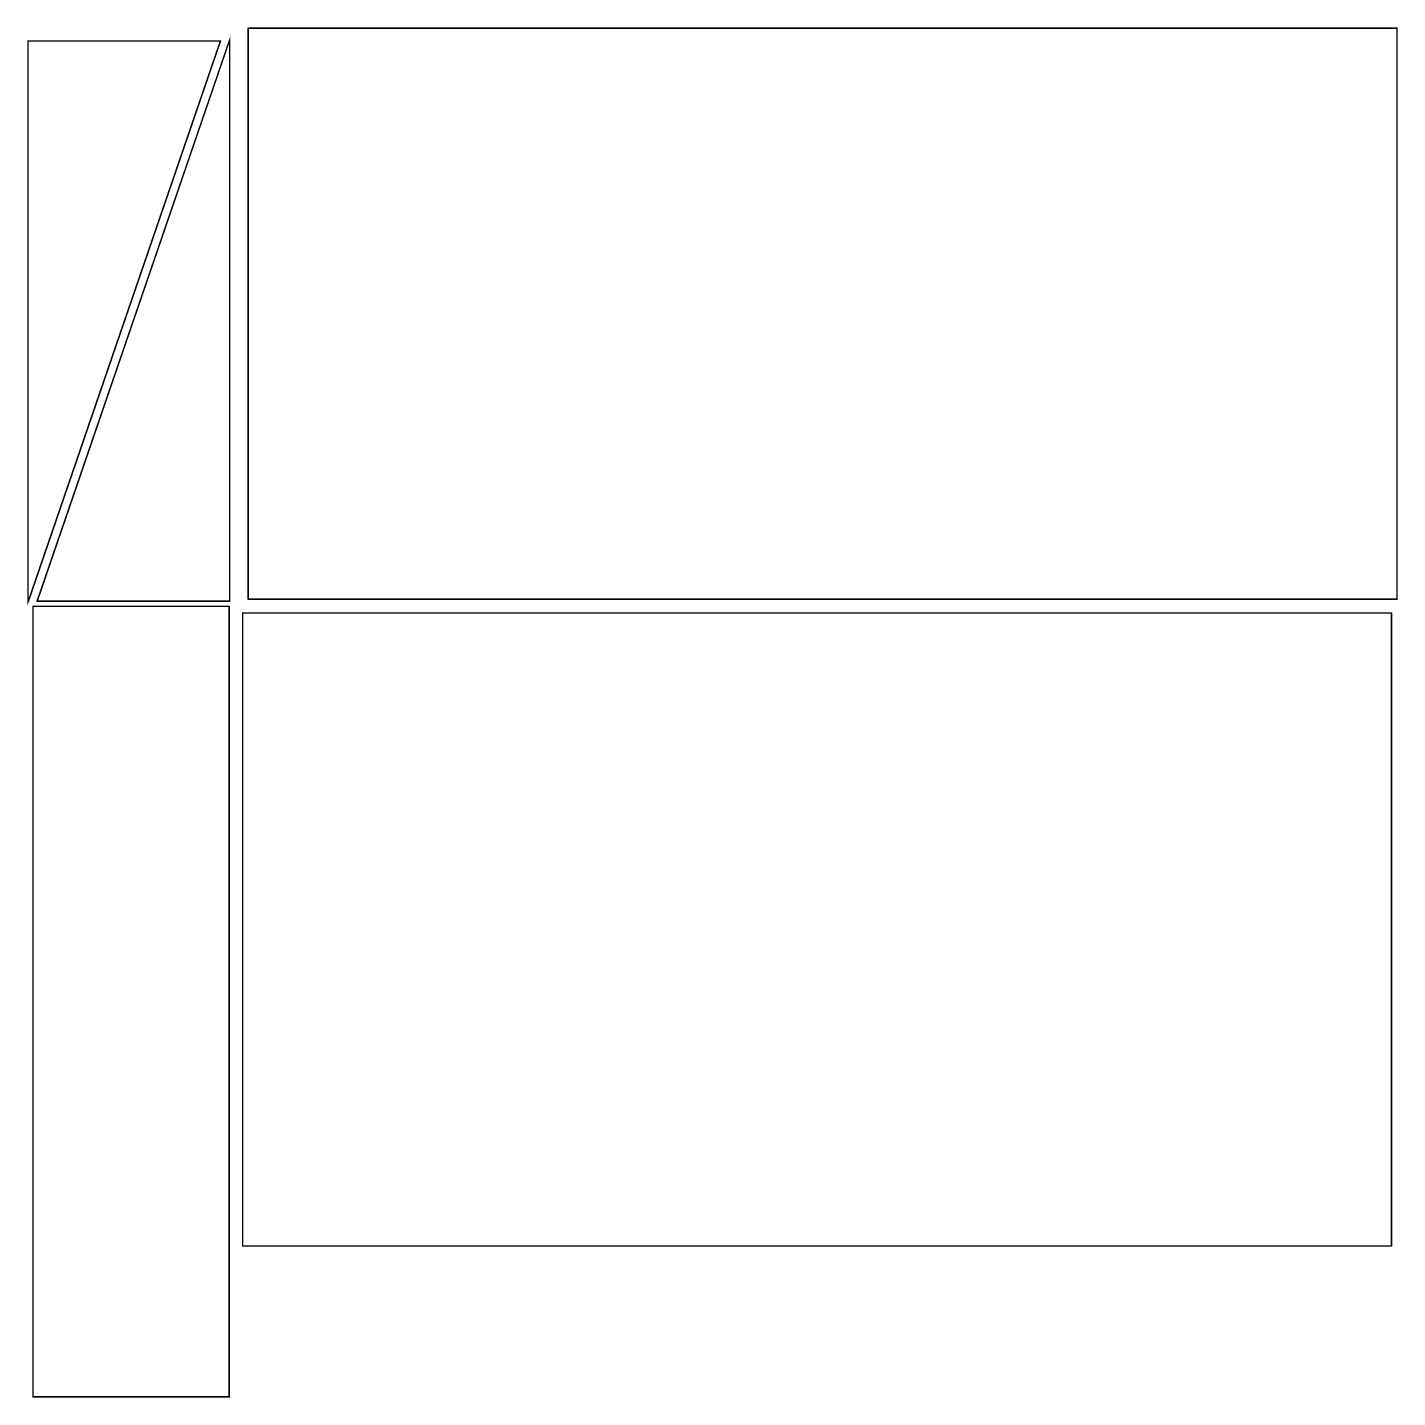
# Model space of a CAD drawing. Extents: x 0.55 to 7.07, y 3.48 to 10.
import ezdxf

# ---------------------------------------------------------------- set-up
doc = ezdxf.new("R2010")
doc.units = 0
doc.layers.get('0').update_dxf_attribs({"linetype": 'CONTINUOUS'})

msp = doc.modelspace()

# ---------------------------------------------------------------- linework, layer by layer
at = {"color": 0, "const_width": 0.006369}
for points in [[(1.5976, 10.0018), (7.07021, 10.0018), (7.07021, 7.28028), (1.5976, 7.28028), (1.5976, 10.0018)], [(1.46496, 9.94054), (0.548828, 7.26882), (0.548828, 9.94054), (1.46496, 9.94054)], [(0.592503, 7.27094), (1.50857, 9.94271), (1.50863, 7.27094), (0.592503, 7.27094)], [(0.573079, 7.24735), (1.50635, 7.24735), (1.50635, 3.48036), (0.573079, 3.48036), (0.573079, 7.24735)], [(1.57167, 7.21528), (7.04428, 7.21528), (7.04428, 4.19874), (1.57167, 4.19874), (1.57167, 7.21528)]]:
    msp.add_lwpolyline(points, close=True, dxfattribs=at)
at = {"color": 7}
for points in [[(1.5976, 10.0018), (7.07021, 10.0018), (7.07021, 7.28028), (1.5976, 7.28028), (1.5976, 10.0018)], [(1.46496, 9.94054), (0.548828, 7.26882), (0.548828, 9.94054)], [(0.592503, 7.27094), (1.50857, 9.94271), (1.50863, 7.27094)], [(0.573079, 7.24735), (1.50635, 7.24735), (1.50635, 3.48036), (0.573079, 3.48036), (0.573079, 7.24735)], [(1.57167, 7.21528), (7.04428, 7.21528), (7.04428, 4.19874), (1.57167, 4.19874), (1.57167, 7.21528)]]:
    msp.add_lwpolyline(points, close=True, dxfattribs=at)

doc.saveas('drawing.dxf')
